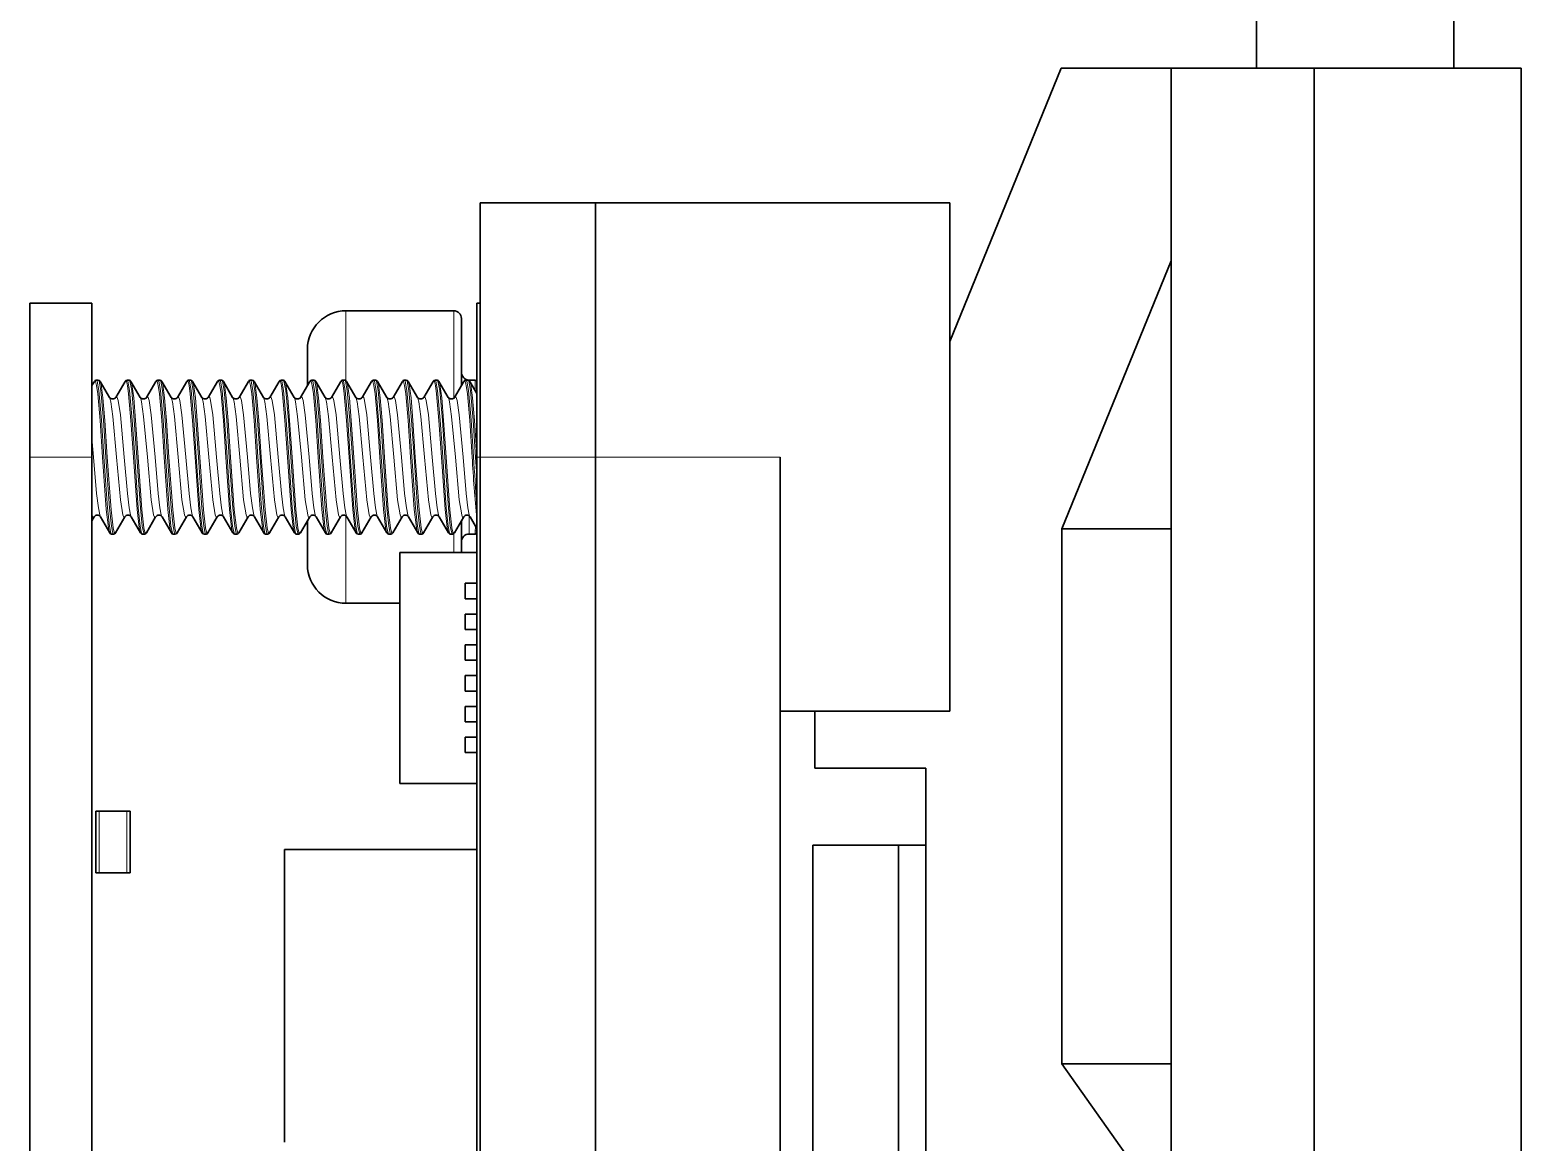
# Model space of a CAD drawing. Extents: x 386 to 1062, y 188 to 634.
# Drawn here: x 584.52 to 603.89, y 229.83 to 244.28 of the extents above; entities that cross this region are included whole.
import ezdxf

# ---------------------------------------------------------------- set-up
doc = ezdxf.new("R2010")
doc.units = 0

msp = doc.modelspace()

# ---------------------------------------------------------------- linework, layer by layer
at = {"color": 7, "lineweight": 35, "ltscale": 0.025}
for p, q in [((600.455, 243.782), (600.455, 244.782)), ((603.016, 243.782), (603.016, 244.782)), ((589.33, 237.492), (590.33, 237.492)), ((589.33, 234.492), (590.33, 234.492))]:
    msp.add_line(p, q, dxfattribs=at)
at = {"color": 7, "lineweight": 35, "ltscale": 0.095836}
msp.add_line((597.92, 243.782), (596.471, 240.233), dxfattribs=at)
at = {"color": 7, "lineweight": 35, "ltscale": 0.035721}
msp.add_line((599.348, 243.782), (597.92, 243.782), dxfattribs=at)
at = {"color": 7, "lineweight": 35, "ltscale": 0.046417}
msp.add_line((601.205, 243.782), (599.348, 243.782), dxfattribs=at)
at = {"color": 7, "lineweight": 35, "ltscale": 0.393549}
msp.add_line((599.348, 243.782), (599.348, 228.04), dxfattribs=at)
at = {"color": 7, "lineweight": 35, "ltscale": 0.0625}
for p, q in [((599.348, 243.782), (599.348, 241.282)), ((587.83, 233.632), (590.33, 233.632))]:
    msp.add_line(p, q, dxfattribs=at)
at = {"color": 7, "lineweight": 35, "ltscale": 0.040204}
msp.add_line((602.813, 243.782), (601.205, 243.782), dxfattribs=at)
at = {"color": 7, "lineweight": 35, "ltscale": 0.414762}
for p, q in [((601.205, 243.782), (601.205, 227.191)), ((603.892, 243.782), (603.892, 227.191))]:
    msp.add_line(p, q, dxfattribs=at)
at = {"color": 7, "lineweight": 35, "ltscale": 0.026971}
msp.add_line((603.892, 243.782), (602.813, 243.782), dxfattribs=at)
at = {"color": 7, "lineweight": 35, "ltscale": 0.0375}
msp.add_line((591.871, 242.032), (590.371, 242.032), dxfattribs=at)
at = {"color": 7, "lineweight": 35, "ltscale": 0.0825}
for p, q in [((590.371, 242.032), (590.371, 238.732)), ((591.871, 242.032), (591.871, 238.732)), ((591.871, 242.032), (591.871, 238.732)), ((596.471, 238.732), (596.471, 242.032)), ((596.471, 235.432), (596.471, 238.732))]:
    msp.add_line(p, q, dxfattribs=at)
at = {"color": 7, "lineweight": 35, "ltscale": 0.060001}
msp.add_line((591.871, 242.032), (594.271, 242.032), dxfattribs=at)
at = {"color": 7, "lineweight": 35, "ltscale": 0.055}
for p, q in [((594.271, 242.032), (596.471, 242.032)), ((594.271, 235.432), (596.471, 235.432))]:
    msp.add_line(p, q, dxfattribs=at)
at = {"color": 7, "lineweight": 35, "ltscale": 0.094009}
msp.add_line((597.927, 237.8), (599.348, 241.282), dxfattribs=at)
at = {"color": 7, "lineweight": 35, "ltscale": 0.020125}
msp.add_line((585.33, 240.732), (584.525, 240.732), dxfattribs=at)
at = {"color": 7, "lineweight": 35, "ltscale": 0.05}
for p, q in [((584.525, 240.732), (584.525, 238.732)), ((585.33, 240.732), (585.33, 238.732)), ((590.33, 240.732), (590.33, 238.732))]:
    msp.add_line(p, q, dxfattribs=at)
at = {"color": 7, "lineweight": 13, "ltscale": 0.022643}
msp.add_line((588.63, 240.632), (588.63, 239.726), dxfattribs=at)
at = {"color": 7, "lineweight": 35, "ltscale": 0.035001}
msp.add_line((590.03, 240.632), (588.63, 240.632), dxfattribs=at)
at = {"color": 7, "lineweight": 13, "ltscale": 0.024727}
msp.add_line((590.03, 240.632), (590.03, 239.642), dxfattribs=at)
at = {"color": 7, "lineweight": 35, "ltscale": 0.001021}
msp.add_line((590.33, 240.732), (590.371, 240.732), dxfattribs=at)
at = {"color": 7, "lineweight": 35, "ltscale": 0.021818}
msp.add_line((590.13, 240.532), (590.13, 239.659), dxfattribs=at)
at = {"color": 7, "lineweight": 35, "ltscale": 0.011818}
msp.add_line((588.13, 240.132), (588.13, 239.659), dxfattribs=at)
at = {"color": 7, "lineweight": 35, "ltscale": 0.012754}
msp.add_line((584.525, 239.712), (584.525, 239.201), dxfattribs=at)
at = {"color": 7, "lineweight": 35, "ltscale": 0.001637}
msp.add_line((585.363, 239.715), (585.33, 239.659), dxfattribs=at)
at = {"color": 7, "lineweight": 35, "ltscale": 0.000671387}
for p, q in [((585.414, 239.732), (585.387, 239.732)), ((586.214, 239.732), (586.187, 239.732)), ((586.614, 239.732), (586.587, 239.732)), ((587.414, 239.732), (587.387, 239.732)), ((588.214, 239.732), (588.187, 239.732)), ((588.614, 239.732), (588.587, 239.732)), ((589.414, 239.732), (589.387, 239.732)), ((590.214, 239.732), (590.187, 239.732)), ((585.614, 237.732), (585.587, 237.732)), ((586.414, 237.732), (586.387, 237.732)), ((587.214, 237.732), (587.187, 237.732)), ((587.614, 237.732), (587.587, 237.732)), ((588.414, 237.732), (588.387, 237.732)), ((589.214, 237.732), (589.187, 237.732)), ((589.614, 237.732), (589.587, 237.732))]:
    msp.add_line(p, q, dxfattribs=at)
at = {"color": 7, "lineweight": 35, "ltscale": 0.006017}
for p, q in [((585.438, 239.715), (585.559, 239.507)), ((585.763, 239.715), (585.642, 239.507)), ((585.838, 239.715), (585.959, 239.507)), ((586.163, 239.715), (586.042, 239.507)), ((586.638, 239.715), (586.759, 239.507)), ((586.963, 239.715), (586.842, 239.507)), ((587.363, 239.715), (587.242, 239.507)), ((587.438, 239.715), (587.559, 239.507)), ((587.763, 239.715), (587.642, 239.507)), ((587.838, 239.715), (587.959, 239.507)), ((588.163, 239.715), (588.042, 239.507)), ((588.638, 239.715), (588.759, 239.507)), ((588.963, 239.715), (588.842, 239.507)), ((589.363, 239.715), (589.242, 239.507)), ((589.438, 239.715), (589.559, 239.507)), ((589.763, 239.715), (589.642, 239.507)), ((589.838, 239.715), (589.959, 239.507)), ((590.163, 239.715), (590.042, 239.507)), ((585.638, 237.748), (585.759, 237.956)), ((585.963, 237.748), (585.842, 237.956)), ((586.363, 237.748), (586.242, 237.956)), ((586.438, 237.748), (586.559, 237.956)), ((586.763, 237.748), (586.642, 237.956)), ((586.838, 237.748), (586.959, 237.956)), ((587.163, 237.748), (587.042, 237.956)), ((587.638, 237.748), (587.759, 237.956)), ((587.963, 237.748), (587.842, 237.956)), ((588.363, 237.748), (588.242, 237.956)), ((588.438, 237.748), (588.559, 237.956)), ((588.763, 237.748), (588.642, 237.956)), ((588.838, 237.748), (588.959, 237.956)), ((589.163, 237.748), (589.042, 237.956)), ((589.638, 237.748), (589.759, 237.956)), ((589.963, 237.748), (589.842, 237.956))]:
    msp.add_line(p, q, dxfattribs=at)
at = {"color": 7, "lineweight": 35, "ltscale": 0.000669861}
for p, q in [((585.814, 239.732), (585.787, 239.732)), ((587.014, 239.732), (586.987, 239.732)), ((587.814, 239.732), (587.787, 239.732)), ((589.014, 239.732), (588.987, 239.732)), ((589.814, 239.732), (589.787, 239.732)), ((586.014, 237.732), (585.987, 237.732)), ((586.814, 237.732), (586.787, 237.732)), ((588.014, 237.732), (587.987, 237.732)), ((588.814, 237.732), (588.787, 237.732)), ((590.014, 237.732), (589.987, 237.732))]:
    msp.add_line(p, q, dxfattribs=at)
at = {"color": 7, "lineweight": 35, "ltscale": 0.006018}
for p, q in [((586.238, 239.715), (586.359, 239.507)), ((586.563, 239.715), (586.442, 239.507)), ((587.038, 239.715), (587.159, 239.507)), ((588.238, 239.715), (588.359, 239.507)), ((588.563, 239.715), (588.442, 239.507)), ((589.038, 239.715), (589.159, 239.507)), ((585.563, 237.748), (585.442, 237.956)), ((586.038, 237.748), (586.159, 237.956)), ((587.238, 237.748), (587.359, 237.956)), ((587.563, 237.748), (587.442, 237.956)), ((588.038, 237.748), (588.159, 237.956)), ((589.238, 237.748), (589.359, 237.956)), ((589.563, 237.748), (589.442, 237.956)), ((590.038, 237.748), (590.159, 237.956))]:
    msp.add_line(p, q, dxfattribs=at)
at = {"color": 7, "lineweight": 13, "ltscale": 0.003682}
msp.add_line((590.03, 239.642), (590.03, 239.495), dxfattribs=at)
at = {"color": 7, "lineweight": 13, "ltscale": 0.000120926}
msp.add_line((590.23, 239.732), (590.23, 239.727), dxfattribs=at)
at = {"color": 7, "lineweight": 35, "ltscale": 0.001999}
for p, q in [((590.31, 239.732), (590.23, 239.732)), ((590.31, 237.732), (590.23, 237.732))]:
    msp.add_line(p, q, dxfattribs=at)
at = {"color": 7, "lineweight": 35, "ltscale": 0.004546}
msp.add_line((590.238, 239.715), (590.33, 239.558), dxfattribs=at)
at = {"color": 7, "lineweight": 13, "ltscale": 0.003474}
msp.add_line((590.31, 239.732), (590.31, 239.593), dxfattribs=at)
at = {"color": 7, "lineweight": 35, "ltscale": 0.003832}
msp.add_line((590.33, 239.712), (590.33, 239.558), dxfattribs=at)
at = {"color": 7, "lineweight": 35, "ltscale": 0.000130284}
msp.add_line((590.331, 239.565), (590.33, 239.57), dxfattribs=at)
at = {"color": 7, "lineweight": 35, "ltscale": 0.036246}
msp.add_line((584.525, 239.201), (584.525, 237.752), dxfattribs=at)
at = {"color": 7, "lineweight": 13, "ltscale": 0.011867}
for p, q in [((585.438, 239.205), (585.47, 238.732)), ((585.838, 239.205), (585.87, 238.732)), ((586.238, 239.205), (586.27, 238.732)), ((586.638, 239.205), (586.67, 238.732)), ((587.038, 239.205), (587.07, 238.732)), ((587.438, 239.205), (587.47, 238.732)), ((587.838, 239.205), (587.87, 238.732)), ((588.238, 239.205), (588.27, 238.732)), ((588.638, 239.205), (588.67, 238.732)), ((589.038, 239.205), (589.07, 238.732)), ((589.438, 239.205), (589.47, 238.732)), ((589.838, 239.205), (589.87, 238.732)), ((590.238, 239.205), (590.27, 238.732))]:
    msp.add_line(p, q, dxfattribs=at)
at = {"color": 7, "lineweight": 13, "ltscale": 0.011983}
for p, q in [((585.455, 239.211), (585.487, 238.733)), ((585.855, 239.211), (585.887, 238.733)), ((586.655, 239.211), (586.687, 238.733)), ((587.455, 239.211), (587.487, 238.733)), ((587.855, 239.211), (587.887, 238.733)), ((588.655, 239.211), (588.687, 238.733)), ((589.455, 239.211), (589.487, 238.733)), ((589.855, 239.211), (589.887, 238.733))]:
    msp.add_line(p, q, dxfattribs=at)
at = {"color": 7, "lineweight": 13, "ltscale": 0.01204}
for p, q in [((585.482, 239.211), (585.514, 238.73)), ((585.882, 239.211), (585.914, 238.73)), ((586.282, 239.211), (586.314, 238.73)), ((586.682, 239.211), (586.714, 238.73)), ((587.082, 239.211), (587.114, 238.73)), ((587.482, 239.211), (587.514, 238.73)), ((587.882, 239.211), (587.914, 238.73)), ((588.282, 239.211), (588.314, 238.73)), ((588.682, 239.211), (588.714, 238.73)), ((589.082, 239.211), (589.114, 238.73)), ((589.482, 239.211), (589.514, 238.73)), ((589.882, 239.211), (589.914, 238.73)), ((590.282, 239.211), (590.314, 238.73))]:
    msp.add_line(p, q, dxfattribs=at)
at = {"color": 7, "lineweight": 13, "ltscale": 0.011917}
for p, q in [((585.499, 239.207), (585.531, 238.732)), ((585.899, 239.207), (585.931, 238.732)), ((586.299, 239.207), (586.331, 238.732)), ((586.699, 239.207), (586.731, 238.732)), ((587.099, 239.207), (587.131, 238.732)), ((587.499, 239.207), (587.531, 238.732)), ((587.899, 239.207), (587.931, 238.732)), ((588.299, 239.207), (588.331, 238.732)), ((588.699, 239.207), (588.731, 238.732)), ((589.099, 239.207), (589.131, 238.732)), ((589.499, 239.207), (589.531, 238.732)), ((589.899, 239.207), (589.931, 238.732))]:
    msp.add_line(p, q, dxfattribs=at)
at = {"color": 7, "lineweight": 13, "ltscale": 0.011984}
for p, q in [((586.255, 239.211), (586.287, 238.733)), ((587.055, 239.211), (587.087, 238.733)), ((588.255, 239.211), (588.287, 238.733)), ((589.055, 239.211), (589.087, 238.733)), ((590.255, 239.211), (590.287, 238.733))]:
    msp.add_line(p, q, dxfattribs=at)
at = {"color": 7, "lineweight": 13, "ltscale": 0.011317}
msp.add_line((590.299, 239.207), (590.33, 238.756), dxfattribs=at)
at = {"color": 7, "lineweight": 13, "ltscale": 0.006313}
msp.add_line((585.351, 238.732), (585.33, 238.983), dxfattribs=at)
at = {"color": 7, "lineweight": 35}
for p, q in [((584.525, 209.732), (584.525, 238.732)), ((585.33, 209.732), (585.33, 238.732)), ((590.33, 238.732), (590.33, 209.732)), ((590.371, 209.732), (590.371, 238.732)), ((591.871, 238.732), (591.871, 209.732)), ((591.871, 209.732), (591.871, 238.732)), ((594.271, 238.732), (594.271, 209.732))]:
    msp.add_line(p, q, dxfattribs=at)
at = {"color": 7, "lineweight": 13, "ltscale": 0.020125}
msp.add_line((585.33, 238.732), (584.525, 238.732), dxfattribs=at)
at = {"color": 7, "lineweight": 13, "ltscale": 0.006143}
msp.add_line((590.314, 238.73), (590.33, 238.485), dxfattribs=at)
at = {"color": 7, "lineweight": 13, "ltscale": 0.001021}
msp.add_line((590.33, 238.732), (590.371, 238.732), dxfattribs=at)
at = {"color": 7, "lineweight": 13, "ltscale": 0.0375}
msp.add_line((591.871, 238.732), (590.371, 238.732), dxfattribs=at)
at = {"color": 7, "lineweight": 13, "ltscale": 0.060001}
msp.add_line((591.871, 238.732), (594.271, 238.732), dxfattribs=at)
at = {"color": 7, "lineweight": 35, "ltscale": 0.001472}
msp.add_line((585.33, 237.905), (585.359, 237.956), dxfattribs=at)
at = {"color": 7, "lineweight": 35, "ltscale": 0.014333}
msp.add_line((588.13, 237.905), (588.13, 237.332), dxfattribs=at)
at = {"color": 7, "lineweight": 13, "ltscale": 0.028409}
msp.add_line((588.63, 237.968), (588.63, 236.832), dxfattribs=at)
at = {"color": 7, "lineweight": 35, "ltscale": 0.010323}
msp.add_line((590.13, 237.904), (590.13, 237.492), dxfattribs=at)
at = {"color": 7, "lineweight": 13, "ltscale": 0.005901}
msp.add_line((590.23, 237.968), (590.23, 237.732), dxfattribs=at)
at = {"color": 7, "lineweight": 35, "ltscale": 0.004382}
msp.add_line((590.33, 237.804), (590.242, 237.956), dxfattribs=at)
at = {"color": 7, "lineweight": 13, "ltscale": 0.006142}
msp.add_line((590.03, 237.737), (590.03, 237.492), dxfattribs=at)
at = {"color": 7, "lineweight": 13, "ltscale": 0.001168}
msp.add_line((590.31, 237.77), (590.314, 237.816), dxfattribs=at)
at = {"color": 7, "lineweight": 13, "ltscale": 0.000951767}
msp.add_line((590.31, 237.77), (590.31, 237.732), dxfattribs=at)
at = {"color": 7, "lineweight": 13, "ltscale": 0.000310328}
msp.add_line((590.314, 237.816), (590.316, 237.828), dxfattribs=at)
at = {"color": 7, "lineweight": 35, "ltscale": 0.000932312}
msp.add_line((590.33, 237.789), (590.33, 237.752), dxfattribs=at)
at = {"color": 7, "lineweight": 35, "ltscale": 0.035532}
for p, q in [((599.348, 237.8), (597.927, 237.8)), ((599.348, 230.85), (597.927, 230.85))]:
    msp.add_line(p, q, dxfattribs=at)
at = {"color": 7, "lineweight": 35, "ltscale": 0.173763}
msp.add_line((597.927, 230.85), (597.927, 237.8), dxfattribs=at)
at = {"color": 7, "lineweight": 35, "ltscale": 0.075}
msp.add_line((589.33, 234.492), (589.33, 237.492), dxfattribs=at)
at = {"color": 7, "lineweight": 35, "ltscale": 0.01}
for p, q in [((590.33, 237.092), (590.33, 237.492)), ((590.33, 234.492), (590.33, 234.892))]:
    msp.add_line(p, q, dxfattribs=at)
at = {"color": 7, "lineweight": 35, "ltscale": 0.005}
for p, q in [((590.18, 237.092), (590.18, 236.892)), ((590.18, 237.092), (590.18, 236.892)), ((590.33, 236.692), (590.33, 236.892)), ((590.18, 236.692), (590.18, 236.492)), ((590.18, 236.692), (590.18, 236.492)), ((590.33, 236.292), (590.33, 236.492)), ((590.18, 236.292), (590.18, 236.092)), ((590.18, 236.292), (590.18, 236.092)), ((590.33, 235.892), (590.33, 236.092)), ((590.18, 235.892), (590.18, 235.692)), ((590.18, 235.892), (590.18, 235.692)), ((590.33, 235.492), (590.33, 235.692)), ((590.18, 235.492), (590.18, 235.292)), ((590.18, 235.492), (590.18, 235.292)), ((590.33, 235.092), (590.33, 235.292)), ((590.18, 235.092), (590.18, 234.892)), ((590.18, 235.092), (590.18, 234.892))]:
    msp.add_line(p, q, dxfattribs=at)
at = {"color": 7, "lineweight": 35, "ltscale": 0.003751}
for p, q in [((590.33, 237.092), (590.18, 237.092)), ((590.18, 237.092), (590.33, 237.092)), ((590.33, 236.892), (590.18, 236.892)), ((590.18, 236.892), (590.33, 236.892)), ((590.33, 236.692), (590.18, 236.692)), ((590.18, 236.692), (590.33, 236.692)), ((590.33, 236.492), (590.18, 236.492)), ((590.18, 236.492), (590.33, 236.492)), ((590.33, 236.292), (590.18, 236.292)), ((590.18, 236.292), (590.33, 236.292)), ((590.33, 236.092), (590.18, 236.092)), ((590.18, 236.092), (590.33, 236.092)), ((590.33, 235.892), (590.18, 235.892)), ((590.18, 235.892), (590.33, 235.892)), ((590.33, 235.692), (590.18, 235.692)), ((590.18, 235.692), (590.33, 235.692)), ((590.33, 235.492), (590.18, 235.492)), ((590.18, 235.492), (590.33, 235.492)), ((590.33, 235.292), (590.18, 235.292)), ((590.18, 235.292), (590.33, 235.292)), ((590.33, 235.092), (590.18, 235.092)), ((590.18, 235.092), (590.33, 235.092)), ((590.33, 234.892), (590.18, 234.892)), ((590.18, 234.892), (590.33, 234.892)), ((590.33, 234.492), (590.18, 234.492))]:
    msp.add_line(p, q, dxfattribs=at)
at = {"color": 7, "lineweight": 35, "ltscale": 0.0175}
msp.add_line((589.33, 236.832), (588.63, 236.832), dxfattribs=at)
at = {"color": 7, "lineweight": 35, "ltscale": 0.011232}
msp.add_line((594.271, 235.432), (594.72, 235.432), dxfattribs=at)
at = {"color": 7, "lineweight": 35, "ltscale": 0.018512}
msp.add_line((594.72, 235.432), (594.72, 234.691), dxfattribs=at)
at = {"color": 7, "lineweight": 35, "ltscale": 0.035988}
msp.add_line((594.72, 234.691), (596.159, 234.691), dxfattribs=at)
at = {"color": 7, "lineweight": 35, "ltscale": 0.1425}
msp.add_line((596.159, 234.691), (596.159, 228.991), dxfattribs=at)
at = {"color": 7, "lineweight": 35, "ltscale": 0.001125}
for p, q in [((585.38, 234.132), (585.425, 234.132)), ((585.83, 234.132), (585.785, 234.132)), ((585.38, 233.332), (585.425, 233.332)), ((585.83, 233.332), (585.785, 233.332))]:
    msp.add_line(p, q, dxfattribs=at)
at = {"color": 7, "lineweight": 35, "ltscale": 0.02}
for p, q in [((585.38, 234.132), (585.38, 233.332)), ((585.83, 234.132), (585.83, 233.332))]:
    msp.add_line(p, q, dxfattribs=at)
at = {"color": 7, "lineweight": 35, "ltscale": 0.009001}
for p, q in [((585.425, 234.132), (585.785, 234.132)), ((585.425, 233.332), (585.785, 233.332))]:
    msp.add_line(p, q, dxfattribs=at)
at = {"color": 7, "lineweight": 13, "ltscale": 0.02}
for p, q in [((585.425, 234.132), (585.425, 233.332)), ((585.785, 234.132), (585.785, 233.332))]:
    msp.add_line(p, q, dxfattribs=at)
at = {"color": 7, "lineweight": 35, "ltscale": 0.095}
for p, q in [((587.83, 229.832), (587.83, 233.632)), ((590.33, 233.632), (590.33, 229.832))]:
    msp.add_line(p, q, dxfattribs=at)
at = {"color": 7, "lineweight": 35, "ltscale": 0.162738}
msp.add_line((594.692, 233.691), (594.692, 227.182), dxfattribs=at)
at = {"color": 7, "lineweight": 35, "ltscale": 0.02785}
msp.add_line((595.806, 233.691), (594.692, 233.691), dxfattribs=at)
at = {"color": 7, "lineweight": 35, "ltscale": 0.008839}
msp.add_line((596.159, 233.691), (595.806, 233.691), dxfattribs=at)
at = {"color": 7, "lineweight": 35, "ltscale": 0.1375}
msp.add_line((595.806, 233.691), (595.806, 228.191), dxfattribs=at)
at = {"color": 7, "lineweight": 35, "ltscale": 0.061543}
msp.add_line((597.927, 230.85), (599.348, 228.84), dxfattribs=at)
at = {"color": 7, "lineweight": 13}
for points in [[(585.363, 239.715), (585.367, 239.721), (585.369, 239.722), (585.371, 239.721), (585.372, 239.721), (585.375, 239.719), (585.379, 239.711), (585.392, 239.663), (585.408, 239.553), (585.438, 239.205)], [(585.387, 239.732), (585.388, 239.731), (585.391, 239.73), (585.393, 239.727), (585.399, 239.716), (585.421, 239.596), (585.455, 239.211)], [(585.414, 239.732), (585.415, 239.731), (585.418, 239.73), (585.42, 239.727), (585.425, 239.716), (585.448, 239.596), (585.482, 239.211)], [(585.438, 239.715), (585.443, 239.706), (585.451, 239.675), (585.475, 239.5), (585.499, 239.207)], [(585.763, 239.715), (585.767, 239.721), (585.769, 239.722), (585.771, 239.721), (585.773, 239.721), (585.775, 239.719), (585.779, 239.711), (585.792, 239.663), (585.807, 239.553), (585.838, 239.205)], [(585.787, 239.732), (585.788, 239.731), (585.791, 239.73), (585.794, 239.727), (585.799, 239.716), (585.821, 239.596), (585.855, 239.211)], [(585.814, 239.732), (585.815, 239.731), (585.818, 239.73), (585.82, 239.727), (585.825, 239.716), (585.848, 239.596), (585.882, 239.211)], [(585.838, 239.715), (585.843, 239.706), (585.851, 239.675), (585.875, 239.5), (585.899, 239.207)], [(586.163, 239.715), (586.167, 239.721), (586.169, 239.722), (586.171, 239.721), (586.173, 239.721), (586.175, 239.719), (586.179, 239.711), (586.192, 239.663), (586.208, 239.553), (586.238, 239.205)], [(586.187, 239.732), (586.188, 239.731), (586.191, 239.73), (586.193, 239.727), (586.199, 239.716), (586.221, 239.596), (586.255, 239.211)], [(586.214, 239.732), (586.215, 239.731), (586.218, 239.73), (586.22, 239.727), (586.225, 239.716), (586.247, 239.596), (586.282, 239.211)], [(586.238, 239.715), (586.243, 239.706), (586.251, 239.675), (586.275, 239.5), (586.299, 239.207)], [(586.563, 239.715), (586.567, 239.721), (586.569, 239.722), (586.571, 239.721), (586.573, 239.721), (586.575, 239.719), (586.579, 239.711), (586.592, 239.663), (586.608, 239.553), (586.638, 239.205)], [(586.587, 239.732), (586.588, 239.731), (586.591, 239.73), (586.594, 239.727), (586.599, 239.716), (586.621, 239.596), (586.655, 239.211)], [(586.614, 239.732), (586.615, 239.731), (586.618, 239.73), (586.62, 239.727), (586.625, 239.716), (586.648, 239.596), (586.682, 239.211)], [(586.638, 239.715), (586.643, 239.706), (586.651, 239.675), (586.675, 239.5), (586.699, 239.207)], [(586.963, 239.715), (586.967, 239.721), (586.969, 239.722), (586.971, 239.721), (586.973, 239.721), (586.975, 239.719), (586.979, 239.711), (586.992, 239.663), (587.008, 239.553), (587.038, 239.205)], [(586.987, 239.732), (586.988, 239.731), (586.991, 239.73), (586.994, 239.727), (586.999, 239.716), (587.021, 239.596), (587.055, 239.211)], [(587.014, 239.732), (587.015, 239.731), (587.018, 239.73), (587.02, 239.727), (587.025, 239.716), (587.047, 239.596), (587.082, 239.211)], [(587.038, 239.715), (587.043, 239.706), (587.051, 239.675), (587.075, 239.5), (587.099, 239.207)], [(587.363, 239.715), (587.367, 239.721), (587.369, 239.722), (587.371, 239.721), (587.372, 239.721), (587.375, 239.719), (587.379, 239.711), (587.392, 239.663), (587.408, 239.553), (587.438, 239.205)], [(587.387, 239.732), (587.388, 239.731), (587.391, 239.73), (587.393, 239.727), (587.399, 239.716), (587.421, 239.596), (587.455, 239.211)], [(587.414, 239.732), (587.415, 239.731), (587.418, 239.73), (587.42, 239.727), (587.425, 239.716), (587.448, 239.596), (587.482, 239.211)], [(587.438, 239.715), (587.443, 239.706), (587.451, 239.675), (587.475, 239.5), (587.499, 239.207)], [(587.763, 239.715), (587.767, 239.721), (587.769, 239.722), (587.771, 239.721), (587.773, 239.721), (587.775, 239.719), (587.779, 239.711), (587.792, 239.663), (587.807, 239.553), (587.838, 239.205)], [(587.787, 239.732), (587.788, 239.731), (587.791, 239.73), (587.794, 239.727), (587.799, 239.716), (587.821, 239.596), (587.855, 239.211)], [(587.814, 239.732), (587.815, 239.731), (587.818, 239.73), (587.82, 239.727), (587.825, 239.716), (587.848, 239.596), (587.882, 239.211)], [(587.838, 239.715), (587.843, 239.706), (587.851, 239.675), (587.875, 239.5), (587.899, 239.207)], [(588.163, 239.715), (588.167, 239.721), (588.169, 239.722), (588.171, 239.721), (588.173, 239.721), (588.175, 239.719), (588.179, 239.711), (588.192, 239.663), (588.208, 239.553), (588.238, 239.205)], [(588.187, 239.732), (588.188, 239.731), (588.191, 239.73), (588.193, 239.727), (588.199, 239.716), (588.221, 239.596), (588.255, 239.211)], [(588.214, 239.732), (588.215, 239.731), (588.218, 239.73), (588.22, 239.727), (588.225, 239.716), (588.247, 239.596), (588.282, 239.211)], [(588.238, 239.715), (588.243, 239.706), (588.251, 239.675), (588.275, 239.5), (588.299, 239.207)], [(588.563, 239.715), (588.567, 239.721), (588.569, 239.722), (588.571, 239.721), (588.573, 239.721), (588.575, 239.719), (588.579, 239.711), (588.592, 239.663), (588.608, 239.553), (588.638, 239.205)], [(588.587, 239.732), (588.588, 239.731), (588.591, 239.73), (588.594, 239.727), (588.599, 239.716), (588.621, 239.596), (588.655, 239.211)], [(588.614, 239.732), (588.615, 239.731), (588.618, 239.73), (588.62, 239.727), (588.625, 239.716), (588.648, 239.596), (588.682, 239.211)], [(588.638, 239.715), (588.643, 239.706), (588.651, 239.675), (588.675, 239.5), (588.699, 239.207)], [(588.963, 239.715), (588.967, 239.721), (588.969, 239.722), (588.971, 239.721), (588.973, 239.721), (588.975, 239.719), (588.979, 239.711), (588.992, 239.663), (589.008, 239.553), (589.038, 239.205)], [(588.987, 239.732), (588.988, 239.731), (588.991, 239.73), (588.994, 239.727), (588.999, 239.716), (589.021, 239.596), (589.055, 239.211)], [(589.014, 239.732), (589.015, 239.731), (589.018, 239.73), (589.02, 239.727), (589.025, 239.716), (589.047, 239.596), (589.082, 239.211)], [(589.038, 239.715), (589.043, 239.706), (589.051, 239.675), (589.075, 239.5), (589.099, 239.207)], [(589.363, 239.715), (589.367, 239.721), (589.369, 239.722), (589.371, 239.721), (589.372, 239.721), (589.375, 239.719), (589.379, 239.711), (589.392, 239.663), (589.408, 239.553), (589.438, 239.205)], [(589.387, 239.732), (589.388, 239.731), (589.391, 239.73), (589.393, 239.727), (589.399, 239.716), (589.421, 239.596), (589.455, 239.211)], [(589.414, 239.732), (589.415, 239.731), (589.418, 239.73), (589.42, 239.727), (589.425, 239.716), (589.448, 239.596), (589.482, 239.211)], [(589.438, 239.715), (589.443, 239.706), (589.451, 239.675), (589.475, 239.5), (589.499, 239.207)], [(589.763, 239.715), (589.767, 239.721), (589.769, 239.722), (589.771, 239.721), (589.773, 239.721), (589.775, 239.719), (589.779, 239.711), (589.792, 239.663), (589.807, 239.553), (589.838, 239.205)], [(589.787, 239.732), (589.788, 239.731), (589.791, 239.73), (589.794, 239.727), (589.799, 239.716), (589.821, 239.596), (589.855, 239.211)], [(589.814, 239.732), (589.815, 239.731), (589.818, 239.73), (589.82, 239.727), (589.825, 239.716), (589.848, 239.596), (589.882, 239.211)], [(589.838, 239.715), (589.843, 239.706), (589.851, 239.675), (589.875, 239.5), (589.899, 239.207)], [(590.163, 239.715), (590.167, 239.721), (590.169, 239.722), (590.171, 239.721), (590.173, 239.721), (590.175, 239.719), (590.179, 239.711), (590.192, 239.663), (590.208, 239.553), (590.238, 239.205)], [(590.187, 239.732), (590.188, 239.731), (590.191, 239.73), (590.193, 239.727), (590.199, 239.716), (590.221, 239.596), (590.255, 239.211)], [(590.214, 239.732), (590.215, 239.731), (590.218, 239.73), (590.22, 239.727), (590.225, 239.716), (590.247, 239.596), (590.282, 239.211)], [(590.238, 239.715), (590.243, 239.706), (590.251, 239.675), (590.275, 239.5), (590.299, 239.207)], [(585.651, 238.732), (585.603, 239.26), (585.577, 239.451), (585.565, 239.494), (585.559, 239.507)], [(585.751, 238.732), (585.701, 239.28), (585.673, 239.467), (585.661, 239.504), (585.655, 239.513), (585.652, 239.515), (585.649, 239.515), (585.646, 239.513), (585.642, 239.507)], [(586.051, 238.732), (586.003, 239.26), (585.977, 239.451), (585.965, 239.494), (585.959, 239.507)], [(586.151, 238.732), (586.101, 239.28), (586.073, 239.467), (586.061, 239.504), (586.055, 239.513), (586.052, 239.515), (586.049, 239.515), (586.046, 239.513), (586.042, 239.507)], [(586.451, 238.732), (586.403, 239.26), (586.377, 239.451), (586.365, 239.494), (586.359, 239.507)], [(586.551, 238.732), (586.501, 239.28), (586.473, 239.467), (586.461, 239.504), (586.455, 239.513), (586.452, 239.515), (586.449, 239.515), (586.446, 239.513), (586.442, 239.507)], [(586.851, 238.732), (586.803, 239.26), (586.777, 239.451), (586.765, 239.494), (586.759, 239.507)], [(586.951, 238.732), (586.901, 239.28), (586.873, 239.467), (586.861, 239.504), (586.855, 239.513), (586.852, 239.515), (586.849, 239.515), (586.846, 239.513), (586.842, 239.507)], [(587.251, 238.732), (587.203, 239.26), (587.177, 239.451), (587.165, 239.494), (587.159, 239.507)], [(587.351, 238.732), (587.301, 239.28), (587.273, 239.467), (587.261, 239.504), (587.255, 239.513), (587.252, 239.515), (587.249, 239.515), (587.246, 239.513), (587.242, 239.507)], [(587.651, 238.732), (587.603, 239.26), (587.577, 239.451), (587.565, 239.494), (587.559, 239.507)], [(587.751, 238.732), (587.701, 239.28), (587.673, 239.467), (587.661, 239.504), (587.655, 239.513), (587.652, 239.515), (587.649, 239.515), (587.646, 239.513), (587.642, 239.507)], [(588.051, 238.732), (588.003, 239.26), (587.977, 239.451), (587.965, 239.494), (587.959, 239.507)], [(588.151, 238.732), (588.101, 239.28), (588.073, 239.467), (588.061, 239.504), (588.055, 239.513), (588.052, 239.515), (588.049, 239.515), (588.046, 239.513), (588.042, 239.507)], [(588.451, 238.732), (588.403, 239.26), (588.377, 239.451), (588.365, 239.494), (588.359, 239.507)], [(588.551, 238.732), (588.501, 239.28), (588.473, 239.467), (588.461, 239.504), (588.455, 239.513), (588.452, 239.515), (588.449, 239.515), (588.446, 239.513), (588.442, 239.507)], [(588.851, 238.732), (588.803, 239.26), (588.777, 239.451), (588.765, 239.494), (588.759, 239.507)], [(588.951, 238.732), (588.901, 239.28), (588.873, 239.467), (588.861, 239.504), (588.855, 239.513), (588.852, 239.515), (588.849, 239.515), (588.846, 239.513), (588.842, 239.507)], [(589.251, 238.732), (589.203, 239.26), (589.177, 239.451), (589.165, 239.494), (589.159, 239.507)], [(589.351, 238.732), (589.301, 239.28), (589.273, 239.467), (589.261, 239.504), (589.255, 239.513), (589.252, 239.515), (589.249, 239.515), (589.246, 239.513), (589.242, 239.507)], [(589.651, 238.732), (589.603, 239.26), (589.577, 239.451), (589.565, 239.494), (589.559, 239.507)], [(589.751, 238.732), (589.701, 239.28), (589.673, 239.467), (589.661, 239.504), (589.655, 239.513), (589.652, 239.515), (589.649, 239.515), (589.646, 239.513), (589.642, 239.507)], [(590.051, 238.732), (590.003, 239.26), (589.977, 239.451), (589.965, 239.494), (589.959, 239.507)], [(590.151, 238.732), (590.101, 239.28), (590.073, 239.467), (590.061, 239.504), (590.055, 239.513), (590.052, 239.515), (590.049, 239.515), (590.046, 239.513), (590.042, 239.507)], [(585.442, 237.956), (585.432, 237.98), (585.415, 238.07), (585.392, 238.259), (585.351, 238.732)], [(585.47, 238.732), (585.518, 238.049), (585.545, 237.816), (585.557, 237.762), (585.563, 237.748)], [(585.487, 238.733), (585.533, 238.074), (585.558, 237.834), (585.577, 237.744), (585.582, 237.735), (585.584, 237.733), (585.586, 237.732), (585.587, 237.732)], [(585.514, 238.73), (585.56, 238.073), (585.585, 237.834), (585.604, 237.744), (585.609, 237.735), (585.611, 237.733), (585.613, 237.732), (585.614, 237.732)], [(585.531, 238.732), (585.58, 238.044), (585.607, 237.811), (585.62, 237.757), (585.627, 237.744), (585.63, 237.742), (585.633, 237.742), (585.636, 237.744), (585.638, 237.748)], [(585.759, 237.956), (585.755, 237.95), (585.753, 237.949), (585.75, 237.948), (585.749, 237.948), (585.745, 237.952), (585.741, 237.958), (585.733, 237.979), (585.701, 238.177), (585.651, 238.732)], [(585.842, 237.956), (585.832, 237.98), (585.815, 238.07), (585.792, 238.259), (585.751, 238.732)], [(585.87, 238.732), (585.918, 238.049), (585.945, 237.816), (585.957, 237.762), (585.963, 237.748)], [(585.887, 238.733), (585.933, 238.074), (585.958, 237.834), (585.977, 237.744), (585.982, 237.735), (585.984, 237.733), (585.986, 237.732), (585.987, 237.732)], [(585.914, 238.73), (585.96, 238.073), (585.985, 237.834), (586.004, 237.744), (586.008, 237.735), (586.011, 237.733), (586.013, 237.732), (586.014, 237.732)], [(585.931, 238.732), (585.98, 238.044), (586.007, 237.811), (586.02, 237.757), (586.026, 237.744), (586.03, 237.742), (586.033, 237.742), (586.036, 237.744), (586.038, 237.748)], [(586.159, 237.956), (586.156, 237.95), (586.154, 237.949), (586.151, 237.948), (586.148, 237.948), (586.145, 237.952), (586.141, 237.958), (586.133, 237.979), (586.101, 238.177), (586.051, 238.732)], [(586.242, 237.956), (586.232, 237.98), (586.215, 238.07), (586.192, 238.259), (586.151, 238.732)], [(586.27, 238.732), (586.318, 238.049), (586.345, 237.816), (586.357, 237.762), (586.363, 237.748)], [(586.287, 238.733), (586.333, 238.074), (586.358, 237.834), (586.377, 237.744), (586.382, 237.735), (586.384, 237.733), (586.386, 237.732), (586.387, 237.732)], [(586.314, 238.73), (586.36, 238.073), (586.385, 237.834), (586.404, 237.744), (586.409, 237.735), (586.411, 237.733), (586.413, 237.732), (586.414, 237.732)], [(586.331, 238.732), (586.38, 238.044), (586.407, 237.811), (586.42, 237.757), (586.427, 237.744), (586.43, 237.742), (586.433, 237.742), (586.436, 237.744), (586.438, 237.748)], [(586.559, 237.956), (586.555, 237.95), (586.554, 237.949), (586.551, 237.948), (586.549, 237.948), (586.545, 237.952), (586.541, 237.958), (586.533, 237.979), (586.501, 238.177), (586.451, 238.732)], [(586.642, 237.956), (586.632, 237.98), (586.615, 238.07), (586.592, 238.259), (586.551, 238.732)], [(586.67, 238.732), (586.718, 238.049), (586.745, 237.816), (586.757, 237.762), (586.763, 237.748)], [(586.687, 238.733), (586.733, 238.074), (586.758, 237.834), (586.777, 237.744), (586.782, 237.735), (586.784, 237.733), (586.786, 237.732), (586.787, 237.732)], [(586.714, 238.73), (586.76, 238.073), (586.785, 237.834), (586.804, 237.744), (586.808, 237.735), (586.811, 237.733), (586.813, 237.732), (586.814, 237.732)], [(586.731, 238.732), (586.78, 238.044), (586.807, 237.811), (586.82, 237.757), (586.826, 237.744), (586.83, 237.742), (586.833, 237.742), (586.836, 237.744), (586.838, 237.748)], [(586.959, 237.956), (586.956, 237.95), (586.953, 237.949), (586.951, 237.948), (586.949, 237.948), (586.945, 237.952), (586.941, 237.958), (586.933, 237.979), (586.901, 238.177), (586.851, 238.732)], [(587.042, 237.956), (587.032, 237.98), (587.015, 238.07), (586.992, 238.259), (586.951, 238.732)], [(587.07, 238.732), (587.118, 238.049), (587.145, 237.816), (587.157, 237.762), (587.163, 237.748)], [(587.087, 238.733), (587.133, 238.074), (587.158, 237.834), (587.177, 237.744), (587.182, 237.735), (587.184, 237.733), (587.186, 237.732), (587.187, 237.732)], [(587.114, 238.73), (587.16, 238.073), (587.185, 237.834), (587.204, 237.744), (587.208, 237.735), (587.211, 237.733), (587.213, 237.732), (587.214, 237.732)], [(587.131, 238.732), (587.18, 238.044), (587.207, 237.811), (587.22, 237.757), (587.227, 237.744), (587.23, 237.742), (587.233, 237.742), (587.236, 237.744), (587.238, 237.748)], [(587.359, 237.956), (587.355, 237.95), (587.354, 237.949), (587.351, 237.948), (587.349, 237.948), (587.345, 237.952), (587.341, 237.958), (587.333, 237.979), (587.301, 238.177), (587.251, 238.732)], [(587.442, 237.956), (587.432, 237.98), (587.415, 238.07), (587.392, 238.259), (587.351, 238.732)], [(587.47, 238.732), (587.518, 238.049), (587.545, 237.816), (587.557, 237.762), (587.563, 237.748)], [(587.487, 238.733), (587.533, 238.074), (587.558, 237.834), (587.577, 237.744), (587.582, 237.735), (587.584, 237.733), (587.586, 237.732), (587.587, 237.732)], [(587.514, 238.73), (587.56, 238.073), (587.585, 237.834), (587.604, 237.744), (587.609, 237.735), (587.611, 237.733), (587.613, 237.732), (587.614, 237.732)], [(587.531, 238.732), (587.58, 238.044), (587.607, 237.811), (587.62, 237.757), (587.627, 237.744), (587.63, 237.742), (587.633, 237.742), (587.636, 237.744), (587.638, 237.748)], [(587.759, 237.956), (587.755, 237.95), (587.753, 237.949), (587.75, 237.948), (587.749, 237.948), (587.745, 237.952), (587.741, 237.958), (587.733, 237.979), (587.701, 238.177), (587.651, 238.732)], [(587.842, 237.956), (587.832, 237.98), (587.815, 238.07), (587.792, 238.259), (587.751, 238.732)], [(587.87, 238.732), (587.918, 238.049), (587.945, 237.816), (587.957, 237.762), (587.963, 237.748)], [(587.887, 238.733), (587.933, 238.074), (587.958, 237.834), (587.977, 237.744), (587.982, 237.735), (587.984, 237.733), (587.986, 237.732), (587.987, 237.732)], [(587.914, 238.73), (587.96, 238.073), (587.985, 237.834), (588.004, 237.744), (588.008, 237.735), (588.011, 237.733), (588.013, 237.732), (588.014, 237.732)], [(587.931, 238.732), (587.98, 238.044), (588.007, 237.811), (588.02, 237.757), (588.026, 237.744), (588.03, 237.742), (588.033, 237.742), (588.036, 237.744), (588.038, 237.748)], [(588.159, 237.956), (588.156, 237.95), (588.154, 237.949), (588.151, 237.948), (588.148, 237.948), (588.145, 237.952), (588.141, 237.958), (588.133, 237.979), (588.101, 238.177), (588.051, 238.732)], [(588.242, 237.956), (588.232, 237.98), (588.215, 238.07), (588.192, 238.259), (588.151, 238.732)], [(588.27, 238.732), (588.318, 238.049), (588.345, 237.816), (588.357, 237.762), (588.363, 237.748)], [(588.287, 238.733), (588.333, 238.074), (588.358, 237.834), (588.377, 237.744), (588.382, 237.735), (588.384, 237.733), (588.386, 237.732), (588.387, 237.732)], [(588.314, 238.73), (588.36, 238.073), (588.385, 237.834), (588.404, 237.744), (588.409, 237.735), (588.411, 237.733), (588.413, 237.732), (588.414, 237.732)], [(588.331, 238.732), (588.38, 238.044), (588.407, 237.811), (588.42, 237.757), (588.427, 237.744), (588.43, 237.742), (588.433, 237.742), (588.436, 237.744), (588.438, 237.748)], [(588.559, 237.956), (588.555, 237.95), (588.554, 237.949), (588.551, 237.948), (588.549, 237.948), (588.545, 237.952), (588.541, 237.958), (588.533, 237.979), (588.501, 238.177), (588.451, 238.732)], [(588.642, 237.956), (588.632, 237.98), (588.615, 238.07), (588.592, 238.259), (588.551, 238.732)], [(588.67, 238.732), (588.718, 238.049), (588.745, 237.816), (588.757, 237.762), (588.763, 237.748)], [(588.687, 238.733), (588.733, 238.074), (588.758, 237.834), (588.777, 237.744), (588.782, 237.735), (588.784, 237.733), (588.786, 237.732), (588.787, 237.732)], [(588.714, 238.73), (588.76, 238.073), (588.785, 237.834), (588.804, 237.744), (588.808, 237.735), (588.811, 237.733), (588.813, 237.732), (588.814, 237.732)], [(588.731, 238.732), (588.78, 238.044), (588.807, 237.811), (588.82, 237.757), (588.826, 237.744), (588.83, 237.742), (588.833, 237.742), (588.836, 237.744), (588.838, 237.748)], [(588.959, 237.956), (588.956, 237.95), (588.953, 237.949), (588.951, 237.948), (588.949, 237.948), (588.945, 237.952), (588.941, 237.958), (588.933, 237.979), (588.901, 238.177), (588.851, 238.732)], [(589.042, 237.956), (589.032, 237.98), (589.015, 238.07), (588.992, 238.259), (588.951, 238.732)], [(589.07, 238.732), (589.118, 238.049), (589.145, 237.816), (589.157, 237.762), (589.163, 237.748)], [(589.087, 238.733), (589.133, 238.074), (589.158, 237.834), (589.177, 237.744), (589.182, 237.735), (589.184, 237.733), (589.186, 237.732), (589.187, 237.732)], [(589.114, 238.73), (589.16, 238.073), (589.185, 237.834), (589.204, 237.744), (589.208, 237.735), (589.211, 237.733), (589.213, 237.732), (589.214, 237.732)], [(589.131, 238.732), (589.18, 238.044), (589.207, 237.811), (589.22, 237.757), (589.227, 237.744), (589.23, 237.742), (589.233, 237.742), (589.236, 237.744), (589.238, 237.748)], [(589.359, 237.956), (589.355, 237.95), (589.354, 237.949), (589.351, 237.948), (589.349, 237.948), (589.345, 237.952), (589.341, 237.958), (589.333, 237.979), (589.301, 238.177), (589.251, 238.732)], [(589.442, 237.956), (589.432, 237.98), (589.415, 238.07), (589.392, 238.259), (589.351, 238.732)], [(589.47, 238.732), (589.518, 238.049), (589.545, 237.816), (589.557, 237.762), (589.563, 237.748)], [(589.487, 238.733), (589.533, 238.074), (589.558, 237.834), (589.577, 237.744), (589.582, 237.735), (589.584, 237.733), (589.586, 237.732), (589.587, 237.732)], [(589.514, 238.73), (589.56, 238.073), (589.585, 237.834), (589.604, 237.744), (589.609, 237.735), (589.611, 237.733), (589.613, 237.732), (589.614, 237.732)], [(589.531, 238.732), (589.58, 238.044), (589.607, 237.811), (589.62, 237.757), (589.627, 237.744), (589.63, 237.742), (589.633, 237.742), (589.636, 237.744), (589.638, 237.748)], [(589.759, 237.956), (589.755, 237.95), (589.753, 237.949), (589.75, 237.948), (589.749, 237.948), (589.745, 237.952), (589.741, 237.958), (589.733, 237.979), (589.701, 238.177), (589.651, 238.732)], [(589.842, 237.956), (589.832, 237.98), (589.815, 238.07), (589.792, 238.259), (589.751, 238.732)], [(589.87, 238.732), (589.918, 238.049), (589.945, 237.816), (589.957, 237.762), (589.963, 237.748)], [(589.887, 238.733), (589.933, 238.074), (589.958, 237.834), (589.977, 237.744), (589.982, 237.735), (589.984, 237.733), (589.986, 237.732), (589.987, 237.732)], [(589.914, 238.73), (589.96, 238.073), (589.985, 237.834), (590.004, 237.744), (590.008, 237.735), (590.011, 237.733), (590.013, 237.732), (590.014, 237.732)], [(589.931, 238.732), (589.98, 238.044), (590.007, 237.811), (590.02, 237.757), (590.026, 237.744), (590.03, 237.742), (590.033, 237.742), (590.036, 237.744), (590.038, 237.748)], [(590.159, 237.956), (590.156, 237.95), (590.154, 237.949), (590.151, 237.948), (590.148, 237.948), (590.145, 237.952), (590.141, 237.958), (590.133, 237.979), (590.101, 238.177), (590.051, 238.732)], [(590.242, 237.956), (590.232, 237.98), (590.215, 238.07), (590.192, 238.259), (590.151, 238.732)], [(585.359, 237.956), (585.354, 237.949), (585.352, 237.948), (585.35, 237.948), (585.346, 237.95), (585.343, 237.954), (585.33, 237.989)]]:
    msp.add_lwpolyline(points, dxfattribs=at)
at = {"color": 7, "lineweight": 35}
for centre, radius, start, end in [((588.63, 240.132), 0.5, 90, 180), ((590.03, 240.532), 0.1, 0.0336, 89.9664), ((590.23, 239.832), 0.1, 180.0336, 269.9664), ((585.389, 239.703), 0.0286, 93.0702, 154.4339), ((585.412, 239.703), 0.0286, 25.5255, 86.973), ((585.789, 239.703), 0.0286, 93.0702, 154.4339), ((585.812, 239.703), 0.0286, 25.5255, 86.973), ((586.189, 239.703), 0.0286, 93.0702, 154.4339), ((586.212, 239.703), 0.0286, 25.5255, 86.973), ((586.589, 239.703), 0.0286, 93.0702, 154.4339), ((586.612, 239.703), 0.0286, 25.5255, 86.973), ((586.989, 239.703), 0.0286, 93.0702, 154.4339), ((587.012, 239.703), 0.0286, 25.5255, 86.973), ((587.389, 239.703), 0.0286, 93.0702, 154.4339), ((587.412, 239.703), 0.0286, 25.5255, 86.973), ((587.789, 239.703), 0.0286, 93.0702, 154.4339), ((587.812, 239.703), 0.0286, 25.5255, 86.973), ((588.189, 239.703), 0.0286, 93.0702, 154.4339), ((588.212, 239.703), 0.0286, 25.5255, 86.973), ((588.589, 239.703), 0.0286, 93.0702, 154.4339), ((588.612, 239.703), 0.0286, 25.5255, 86.973), ((588.989, 239.703), 0.0286, 93.0702, 154.4339), ((589.012, 239.703), 0.0286, 25.5255, 86.973), ((589.389, 239.703), 0.0286, 93.0702, 154.4339), ((589.412, 239.703), 0.0286, 25.5255, 86.973), ((589.789, 239.703), 0.0286, 93.0702, 154.4339), ((589.812, 239.703), 0.0286, 25.5255, 86.973), ((590.189, 239.703), 0.0286, 93.0702, 154.4339), ((590.212, 239.703), 0.0286, 25.5255, 86.973), ((590.31, 239.712), 0.02, 0.0336, 89.9664), ((585.6, 239.535), 0.0489, 214.6592, 271.1436), ((585.602, 239.535), 0.0489, 268.8564, 325.3408), ((586, 239.535), 0.0489, 214.6592, 271.1436), ((586.002, 239.535), 0.0489, 268.8564, 325.3408), ((586.4, 239.535), 0.0489, 214.6592, 271.1436), ((586.402, 239.535), 0.0489, 268.8564, 325.3408), ((586.8, 239.535), 0.0489, 214.6592, 271.1436), ((586.802, 239.535), 0.0489, 268.8564, 325.3408), ((587.2, 239.535), 0.0489, 214.6592, 271.1436), ((587.202, 239.535), 0.0489, 268.8564, 325.3408), ((587.6, 239.535), 0.0489, 214.6592, 271.1436), ((587.602, 239.535), 0.0489, 268.8564, 325.3408), ((588, 239.535), 0.0489, 214.6592, 271.1436), ((588.002, 239.535), 0.0489, 268.8564, 325.3408), ((588.4, 239.535), 0.0489, 214.6592, 271.1436), ((588.402, 239.535), 0.0489, 268.8564, 325.3408), ((588.8, 239.535), 0.0489, 214.6592, 271.1436), ((588.802, 239.535), 0.0489, 268.8564, 325.3408), ((589.2, 239.535), 0.0489, 214.6592, 271.1436), ((589.202, 239.535), 0.0489, 268.8564, 325.3408), ((589.6, 239.535), 0.0489, 214.6592, 271.1436), ((589.602, 239.535), 0.0489, 268.8564, 325.3408), ((590, 239.535), 0.0489, 214.6592, 271.1436), ((590.002, 239.535), 0.0489, 268.8564, 325.3408), ((585.4, 237.928), 0.0489, 88.8564, 145.3408), ((585.402, 237.928), 0.0489, 34.6592, 91.1436), ((585.8, 237.928), 0.0489, 88.8564, 145.3408), ((585.802, 237.928), 0.0489, 34.6592, 91.1436), ((586.2, 237.928), 0.0489, 88.8564, 145.3408), ((586.202, 237.928), 0.0489, 34.6592, 91.1436), ((586.6, 237.928), 0.0489, 88.8564, 145.3408), ((586.602, 237.928), 0.0489, 34.6592, 91.1436), ((587, 237.928), 0.0489, 88.8564, 145.3408), ((587.002, 237.928), 0.0489, 34.6592, 91.1436), ((587.4, 237.928), 0.0489, 88.8564, 145.3408), ((587.402, 237.928), 0.0489, 34.6592, 91.1436), ((587.8, 237.928), 0.0489, 88.8564, 145.3408), ((587.802, 237.928), 0.0489, 34.6592, 91.1436), ((588.2, 237.928), 0.0489, 88.8564, 145.3408), ((588.202, 237.928), 0.0489, 34.6592, 91.1436), ((588.6, 237.928), 0.0489, 88.8564, 145.3408), ((588.602, 237.928), 0.0489, 34.6592, 91.1436), ((589, 237.928), 0.0489, 88.8564, 145.3408), ((589.002, 237.928), 0.0489, 34.6592, 91.1436), ((589.4, 237.928), 0.0489, 88.8564, 145.3408), ((589.402, 237.928), 0.0489, 34.6592, 91.1436), ((589.8, 237.928), 0.0489, 88.8564, 145.3408), ((589.802, 237.928), 0.0489, 34.6592, 91.1436), ((590.2, 237.928), 0.0489, 88.8564, 145.3408), ((590.202, 237.928), 0.0489, 34.6592, 91.1436), ((585.589, 237.76), 0.0286, 205.5661, 266.9298), ((585.612, 237.76), 0.0286, 273.027, 334.4745), ((585.989, 237.76), 0.0286, 205.5661, 266.9298), ((586.012, 237.76), 0.0286, 273.027, 334.4745), ((586.389, 237.76), 0.0286, 205.5661, 266.9298), ((586.412, 237.76), 0.0286, 273.027, 334.4745), ((586.789, 237.76), 0.0286, 205.5661, 266.9298), ((586.812, 237.76), 0.0286, 273.027, 334.4745), ((587.189, 237.76), 0.0286, 205.5661, 266.9298), ((587.212, 237.76), 0.0286, 273.027, 334.4745), ((587.589, 237.76), 0.0286, 205.5661, 266.9298), ((587.612, 237.76), 0.0286, 273.027, 334.4745), ((587.989, 237.76), 0.0286, 205.5661, 266.9298), ((588.012, 237.76), 0.0286, 273.027, 334.4745), ((588.389, 237.76), 0.0286, 205.5661, 266.9298), ((588.412, 237.76), 0.0286, 273.027, 334.4745), ((588.789, 237.76), 0.0286, 205.5661, 266.9298), ((588.812, 237.76), 0.0286, 273.027, 334.4745), ((589.189, 237.76), 0.0286, 205.5661, 266.9298), ((589.212, 237.76), 0.0286, 273.027, 334.4745), ((589.589, 237.76), 0.0286, 205.5661, 266.9298), ((589.612, 237.76), 0.0286, 273.027, 334.4745), ((589.989, 237.76), 0.0286, 205.5661, 266.9298), ((590.012, 237.76), 0.0286, 273.027, 334.4745), ((590.23, 237.632), 0.1, 90.0336, 179.9664), ((590.31, 237.752), 0.02, 270.0336, 359.9664), ((588.63, 237.332), 0.5, 180, 270)]:
    msp.add_arc(centre, radius, start, end, dxfattribs=at)
at = {"color": 7, "lineweight": 13}
for centre, radius, start, end in [((611.305, 239.873), 21.066, 183.1052, 185.2909), ((627.446, 240.955), 37.225, 183.4222, 184.3825)]:
    msp.add_arc(centre, radius, start, end, dxfattribs=at)
msp.add_ellipse((590.31, 237.789), major_axis=(-0.02, 0), ratio=0.961933, start_param=1.570796, end_param=3.141593, dxfattribs=at)

doc.saveas('drawing.dxf')
